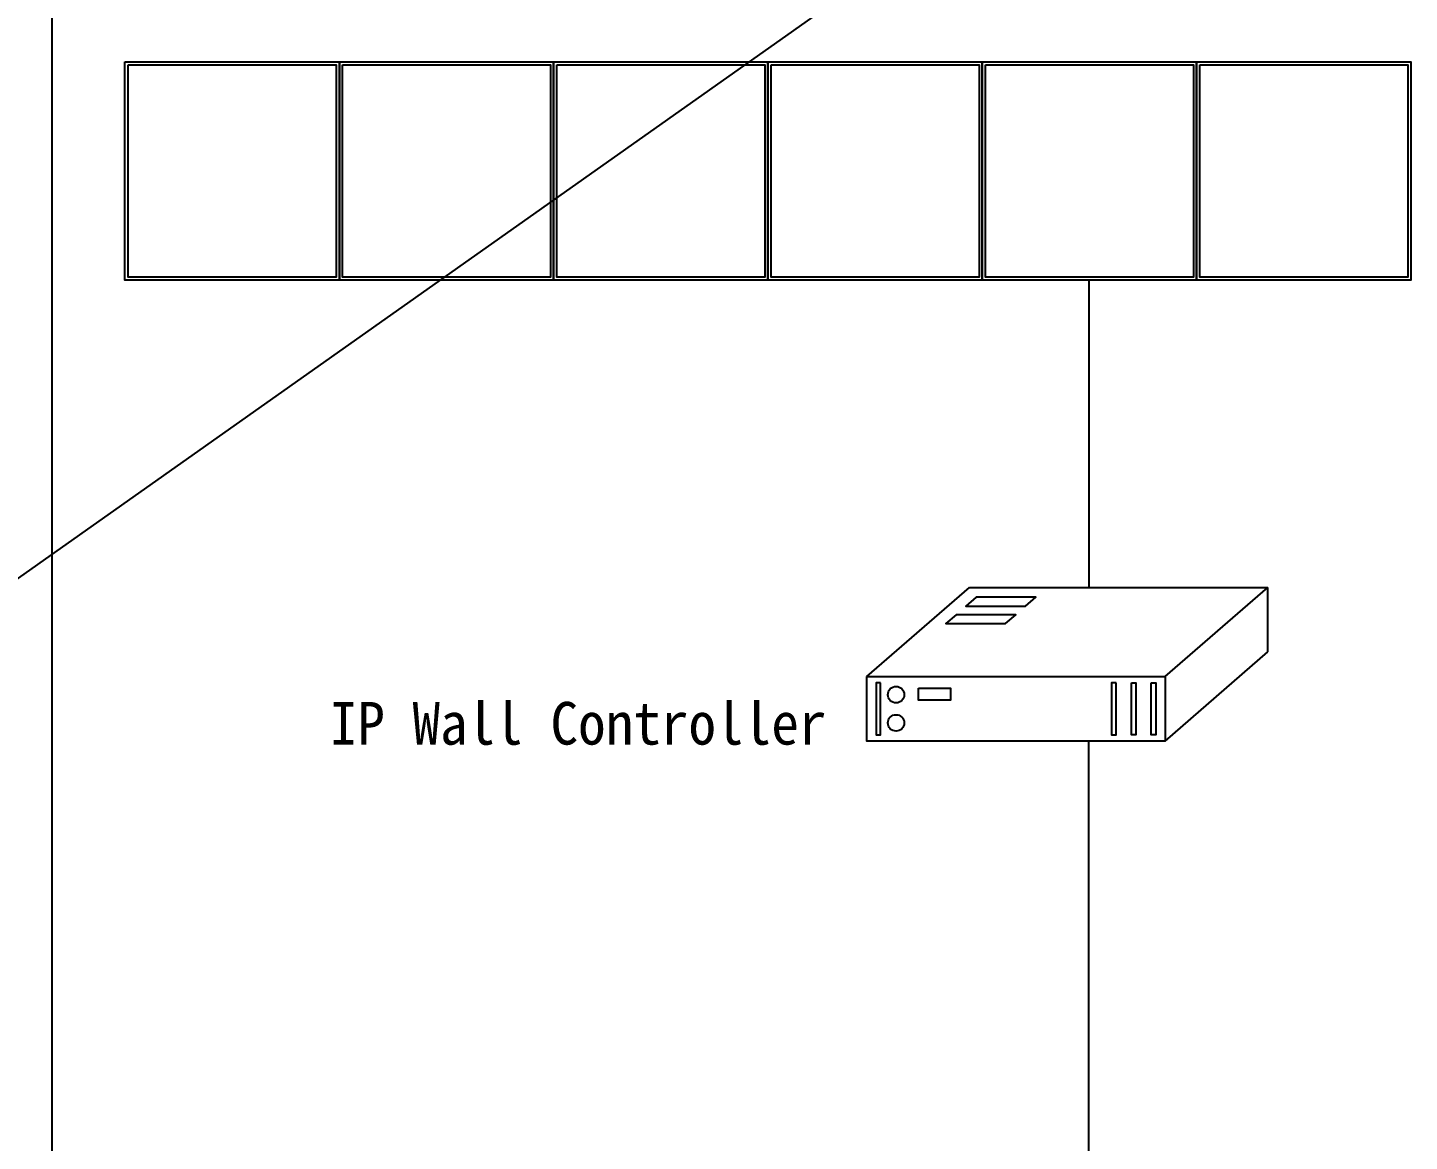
# Model space of a CAD drawing. Header units: millimetres. Extents: x 4 to 3929, y -454 to 587.
# Drawn here: x 531.6 to 661, y 371.5 to 475.8 of the extents above; entities that cross this region are included whole.
import ezdxf

# ---------------------------------------------------------------- set-up
doc = ezdxf.new("R2010")
doc.units = ezdxf.units.MM
doc.header["$LTSCALE"] = 10
for name, color, linetype in [('TI-RAIL-GUID', 3, 'Continuous'), ('TT-LIN1', 6, 'Continuous'), ('TT-SYMB', 4, 'Continuous'), ('TT-TEXT', 3, 'Continuous')]:
    doc.layers.add(name, color=color, linetype=linetype)
doc.styles.get("Standard").update_dxf_attribs({"font": 'GulimChe.ttf'})

msp = doc.modelspace()

# ---------------------------------------------------------------- linework, layer by layer
at = {"layer": 'TI-RAIL-GUID'}
for points in [[(4.38, 52.5), (761.28, 587.1)], [(631.04, 452.18), (631.04, 423.4)], [(631.04, 317.53), (631.04, 409.02)]]:
    msp.add_lwpolyline(points, dxfattribs=at)
at = {"layer": 'TT-LIN1'}
msp.add_lwpolyline([(533.89, 120.31), (728.28, 120.31), (728.28, 515.04), (533.89, 515.04)], close=True, dxfattribs=at)
at = {"layer": 'TT-SYMB'}
for points in [[(540.75, 472.63), (560.83, 472.63), (560.83, 452.18), (540.75, 452.18)], [(560.83, 472.63), (580.9, 472.63), (580.9, 452.18), (560.83, 452.18)], [(580.9, 472.63), (600.97, 472.63), (600.97, 452.18), (580.9, 452.18)], [(600.97, 472.63), (621.05, 472.63), (621.05, 452.18), (600.97, 452.18)], [(621.05, 472.63), (641.12, 472.63), (641.12, 452.18), (621.05, 452.18)], [(641.12, 472.63), (661.2, 472.63), (661.2, 452.18), (641.12, 452.18)], [(541.05, 472.34), (560.53, 472.34), (560.53, 452.47), (541.05, 452.47)], [(561.12, 472.34), (580.6, 472.34), (580.6, 452.47), (561.12, 452.47)], [(581.2, 472.34), (600.68, 472.34), (600.68, 452.47), (581.2, 452.47)], [(601.27, 472.34), (620.75, 472.34), (620.75, 452.47), (601.27, 452.47)], [(621.35, 472.34), (640.82, 472.34), (640.82, 452.47), (621.35, 452.47)], [(641.42, 472.34), (660.9, 472.34), (660.9, 452.47), (641.42, 452.47)], [(610.23, 415.06), (638.18, 415.06), (638.18, 409.02), (610.23, 409.02)], [(611.53, 414.47), (611.1, 414.47), (611.1, 409.61), (611.53, 409.61)], [(633.58, 414.47), (633.14, 414.47), (633.14, 409.61), (633.58, 409.61)], [(635.01, 414.47), (635.44, 414.47), (635.44, 409.61), (635.01, 409.61)], [(636.87, 414.47), (637.31, 414.47), (637.31, 409.61), (636.87, 409.61)], [(615.08, 413.97), (618.08, 413.97), (618.08, 412.84), (615.08, 412.84)]]:
    msp.add_lwpolyline(points, close=True, dxfattribs=at)
at = {"layer": 'TT-SYMB', "flags": 128}
for points in [[(610.23, 415.06), (619.85, 423.4)], [(638.18, 415.06), (647.8, 423.4)], [(647.8, 417.36), (647.8, 423.4)]]:
    msp.add_lwpolyline(points, dxfattribs=at)
at = {"layer": 'TT-SYMB'}
for points in [[(619.85, 423.4), (647.8, 423.4)], [(620.48, 422.49), (619.51, 421.66), (625.1, 421.66), (626.07, 422.49), (620.48, 422.49)], [(618.59, 420.85), (617.62, 420.02), (623.21, 420.02), (624.18, 420.85), (618.59, 420.85)], [(638.18, 409.02), (647.8, 417.36)]]:
    msp.add_lwpolyline(points, dxfattribs=at)
for centre in [(612.97, 413.36), (612.97, 410.72)]:
    msp.add_circle(centre, 0.768, dxfattribs=at)

# ---------------------------------------------------------------- texts
at = {"layer": 'TT-TEXT', "insert": (583.19, 410.65), "char_height": 4, "width": 64.4042, "attachment_point": 5}
msp.add_mtext('{\\fGulimChe|b0|i0|c129|p49;IP Wall Controller}', dxfattribs=at)

doc.saveas('drawing.dxf')
